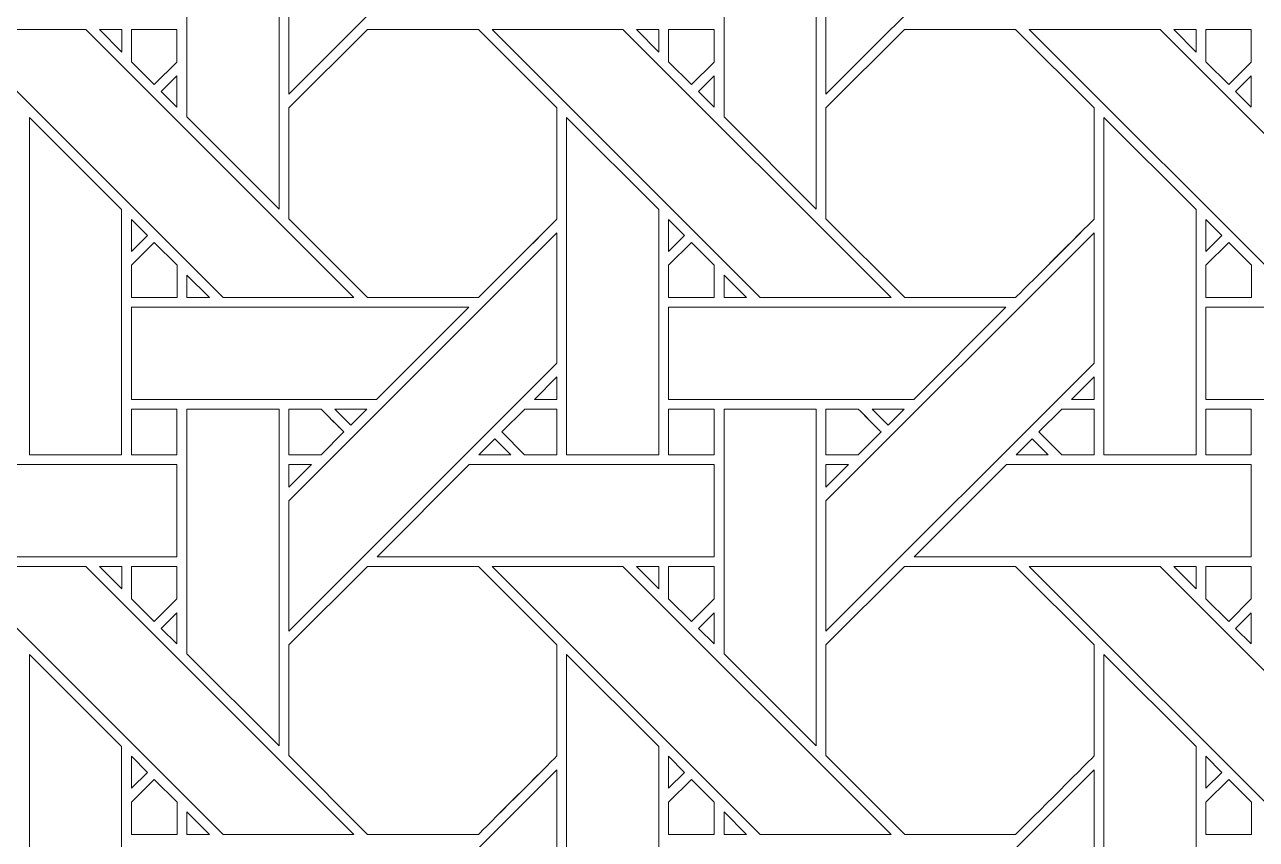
# Model space of a CAD drawing. Header units: inches. Extents: x 3.4 to 21.4, y 0.1 to 18.1.
# Drawn here: x 16.898 to 19.073, y 13.119 to 14.558 of the extents above; entities that cross this region are included whole.
import ezdxf

# ---------------------------------------------------------------- set-up
doc = ezdxf.new("R2010")
doc.units = ezdxf.units.IN
doc.header["$MEASUREMENT"] = 0
doc.layers.add('Design', color=7, linetype='Continuous', lineweight=0)

msp = doc.modelspace()

# ---------------------------------------------------------------- linework, layer by layer
at = {"layer": 'Design'}
for points, knots in [([(3.3829, 18.0948), (3.3829, 18.0948), (3.3829, 0.0948), (3.3829, 0.0948), (3.3829, 0.0948), (21.3829, 0.0948), (21.3829, 0.0948), (21.3829, 0.0948), (21.3829, 18.0948), (21.3829, 18.0948), (21.3829, 18.0948), (3.3829, 18.0948), (3.3829, 18.0948)], [0, 0, 0, 0, 1, 1, 1, 2, 2, 2, 3, 3, 3, 4, 4, 4, 4]), ([(4.2402, 17.2374), (4.2402, 17.2374), (4.2402, 0.9521), (4.2402, 0.9521), (4.2402, 0.9521), (20.5255, 0.9521), (20.5255, 0.9521), (20.5255, 0.9521), (20.5255, 17.2374), (20.5255, 17.2374), (20.5255, 17.2374), (4.2402, 17.2374), (4.2402, 17.2374)], [0, 0, 0, 0, 1, 1, 1, 2, 2, 2, 3, 3, 3, 4, 4, 4, 4]), ([(17.8377, 14.909), (17.8377, 14.909), (17.364, 14.4354), (17.364, 14.4354), (17.364, 14.4354), (17.364, 14.6655), (17.364, 14.6655), (17.364, 14.6655), (17.8377, 15.139), (17.8377, 15.139), (17.8377, 15.139), (17.8377, 14.909), (17.8377, 14.909)], [0, 0, 0, 0, 1, 1, 1, 2, 2, 2, 3, 3, 3, 4, 4, 4, 4]), ([(18.7864, 14.909), (18.7864, 14.909), (18.3128, 14.4354), (18.3128, 14.4354), (18.3128, 14.4354), (18.3128, 14.6655), (18.3128, 14.6655), (18.3128, 14.6655), (18.7864, 15.139), (18.7864, 15.139), (18.7864, 15.139), (18.7864, 14.909), (18.7864, 14.909)], [0, 0, 0, 0, 1, 1, 1, 2, 2, 2, 3, 3, 3, 4, 4, 4, 4]), ([(17.184, 14.3954), (17.184, 14.3954), (17.184, 14.8276), (17.184, 14.8276), (17.184, 14.8276), (17.3469, 14.8276), (17.3469, 14.8276), (17.3469, 14.8276), (17.3469, 14.2324), (17.3469, 14.2324), (17.3469, 14.2324), (17.184, 14.3954), (17.184, 14.3954)], [0, 0, 0, 0, 1, 1, 1, 2, 2, 2, 3, 3, 3, 4, 4, 4, 4]), ([(18.2956, 14.2324), (18.2956, 14.2324), (18.1327, 14.3954), (18.1327, 14.3954), (18.1327, 14.3954), (18.1327, 14.8276), (18.1327, 14.8276), (18.1327, 14.8276), (18.2956, 14.8276), (18.2956, 14.8276), (18.2956, 14.8276), (18.2956, 14.2324), (18.2956, 14.2324)], [0, 0, 0, 0, 1, 1, 1, 2, 2, 2, 3, 3, 3, 4, 4, 4, 4]), ([(17.479, 14.076), (17.479, 14.076), (17.248, 14.076), (17.248, 14.076), (17.248, 14.076), (16.7745, 14.5497), (16.7745, 14.5497), (16.7745, 14.5497), (17.0054, 14.5497), (17.0054, 14.5497), (17.0054, 14.5497), (17.479, 14.076), (17.479, 14.076)], [0, 0, 0, 0, 1, 1, 1, 2, 2, 2, 3, 3, 3, 4, 4, 4, 4]), ([(17.0295, 14.5497), (17.0295, 14.5497), (17.069, 14.5497), (17.069, 14.5497), (17.069, 14.5497), (17.069, 14.5099), (17.069, 14.5099), (17.069, 14.5099), (17.0295, 14.5497), (17.0295, 14.5497)], [0, 0, 0, 0, 1, 1, 1, 2, 2, 2, 3, 3, 3, 3]), ([(17.1665, 14.5497), (17.1665, 14.5497), (17.1665, 14.4921), (17.1665, 14.4921), (17.1665, 14.4921), (17.1265, 14.4522), (17.1265, 14.4522), (17.1265, 14.4522), (17.0862, 14.4925), (17.0862, 14.4925), (17.0862, 14.4925), (17.0862, 14.5497), (17.0862, 14.5497), (17.0862, 14.5497), (17.1665, 14.5497), (17.1665, 14.5497)], [0, 0, 0, 0, 1, 1, 1, 2, 2, 2, 3, 3, 3, 4, 4, 4, 5, 5, 5, 5]), ([(17.1265, 14.4522), (17.1265, 14.4522), (17.0862, 14.4925), (17.0862, 14.4925), (17.0862, 14.4925), (17.0862, 14.5497), (17.0862, 14.5497), (17.0862, 14.5497), (17.1665, 14.5497), (17.1665, 14.5497), (17.1665, 14.5497), (17.1665, 14.4921), (17.1665, 14.4921), (17.1665, 14.4921), (17.1265, 14.4522), (17.1265, 14.4522)], [0, 0, 0, 0, 1, 1, 1, 2, 2, 2, 3, 3, 3, 4, 4, 4, 5, 5, 5, 5]), ([(17.5028, 14.5497), (17.5028, 14.5497), (17.699, 14.5497), (17.699, 14.5497), (17.699, 14.5497), (17.8377, 14.411), (17.8377, 14.411), (17.8377, 14.411), (17.8377, 14.2148), (17.8377, 14.2148), (17.8199, 14.1969), (17.708, 14.0851), (17.699, 14.0761), (17.699, 14.0761), (17.5033, 14.0761), (17.5033, 14.0761), (17.5033, 14.0761), (17.3641, 14.2153), (17.3641, 14.2153), (17.3641, 14.2153), (17.3641, 14.411), (17.3641, 14.411), (17.3641, 14.411), (17.5028, 14.5497), (17.5028, 14.5497)], [0, 0, 0, 0, 1, 1, 1, 2, 2, 2, 3, 3, 3, 4, 4, 4, 5, 5, 5, 6, 6, 6, 7, 7, 7, 8, 8, 8, 8]), ([(17.8377, 14.2148), (17.82, 14.1969), (17.708, 14.0851), (17.699, 14.0761), (17.699, 14.0761), (17.5033, 14.0761), (17.5033, 14.0761), (17.5033, 14.0761), (17.3641, 14.2153), (17.3641, 14.2153), (17.3641, 14.2153), (17.3641, 14.411), (17.3641, 14.411), (17.3641, 14.411), (17.5028, 14.5497), (17.5028, 14.5497), (17.5028, 14.5497), (17.699, 14.5497), (17.699, 14.5497), (17.699, 14.5497), (17.8377, 14.411), (17.8377, 14.411), (17.8377, 14.411), (17.8377, 14.2148), (17.8377, 14.2148)], [0, 0, 0, 0, 1, 1, 1, 2, 2, 2, 3, 3, 3, 4, 4, 4, 5, 5, 5, 6, 6, 6, 7, 7, 7, 8, 8, 8, 8]), ([(18.1968, 14.076), (18.1968, 14.076), (17.7232, 14.5497), (17.7232, 14.5497), (17.7232, 14.5497), (17.9541, 14.5497), (17.9541, 14.5497), (17.9541, 14.5497), (18.4278, 14.076), (18.4278, 14.076), (18.4278, 14.076), (18.1968, 14.076), (18.1968, 14.076)], [0, 0, 0, 0, 1, 1, 1, 2, 2, 2, 3, 3, 3, 4, 4, 4, 4]), ([(17.9783, 14.5497), (17.9783, 14.5497), (18.0177, 14.5497), (18.0177, 14.5497), (18.0177, 14.5497), (18.0177, 14.5099), (18.0177, 14.5099), (18.0177, 14.5099), (17.9783, 14.5497), (17.9783, 14.5497)], [0, 0, 0, 0, 1, 1, 1, 2, 2, 2, 3, 3, 3, 3]), ([(18.1152, 14.5497), (18.1152, 14.5497), (18.1152, 14.4921), (18.1152, 14.4921), (18.1152, 14.4921), (18.0753, 14.4522), (18.0753, 14.4522), (18.0753, 14.4522), (18.0349, 14.4925), (18.0349, 14.4925), (18.0349, 14.4925), (18.0349, 14.5497), (18.0349, 14.5497), (18.0349, 14.5497), (18.1152, 14.5497), (18.1152, 14.5497)], [0, 0, 0, 0, 1, 1, 1, 2, 2, 2, 3, 3, 3, 4, 4, 4, 5, 5, 5, 5]), ([(18.0753, 14.4522), (18.0753, 14.4522), (18.0349, 14.4925), (18.0349, 14.4925), (18.0349, 14.4925), (18.0349, 14.5497), (18.0349, 14.5497), (18.0349, 14.5497), (18.1152, 14.5497), (18.1152, 14.5497), (18.1152, 14.5497), (18.1152, 14.4921), (18.1152, 14.4921), (18.1152, 14.4921), (18.0753, 14.4522), (18.0753, 14.4522)], [0, 0, 0, 0, 1, 1, 1, 2, 2, 2, 3, 3, 3, 4, 4, 4, 5, 5, 5, 5]), ([(18.4515, 14.5497), (18.4515, 14.5497), (18.6477, 14.5497), (18.6477, 14.5497), (18.6477, 14.5497), (18.7865, 14.411), (18.7865, 14.411), (18.7865, 14.411), (18.7865, 14.2148), (18.7865, 14.2148), (18.7687, 14.1969), (18.6567, 14.0851), (18.6478, 14.0761), (18.6478, 14.0761), (18.452, 14.0761), (18.452, 14.0761), (18.452, 14.0761), (18.3128, 14.2153), (18.3128, 14.2153), (18.3128, 14.2153), (18.3128, 14.411), (18.3128, 14.411), (18.3128, 14.411), (18.4515, 14.5497), (18.4515, 14.5497)], [0, 0, 0, 0, 1, 1, 1, 2, 2, 2, 3, 3, 3, 4, 4, 4, 5, 5, 5, 6, 6, 6, 7, 7, 7, 8, 8, 8, 8]), ([(18.7865, 14.2148), (18.7685, 14.1967), (18.6566, 14.085), (18.6478, 14.0761), (18.6478, 14.0761), (18.452, 14.0761), (18.452, 14.0761), (18.452, 14.0761), (18.3128, 14.2153), (18.3128, 14.2153), (18.3128, 14.2153), (18.3128, 14.411), (18.3128, 14.411), (18.3128, 14.411), (18.4515, 14.5497), (18.4515, 14.5497), (18.4515, 14.5497), (18.6477, 14.5497), (18.6477, 14.5497), (18.6477, 14.5497), (18.7865, 14.411), (18.7865, 14.411), (18.7865, 14.411), (18.7865, 14.2148), (18.7865, 14.2148)], [0, 0, 0, 0, 1, 1, 1, 2, 2, 2, 3, 3, 3, 4, 4, 4, 5, 5, 5, 6, 6, 6, 7, 7, 7, 8, 8, 8, 8]), ([(19.1455, 14.076), (19.1455, 14.076), (18.6719, 14.5497), (18.6719, 14.5497), (18.6719, 14.5497), (18.9029, 14.5497), (18.9029, 14.5497), (18.9029, 14.5497), (19.3765, 14.076), (19.3765, 14.076), (19.3765, 14.076), (19.1455, 14.076), (19.1455, 14.076)], [0, 0, 0, 0, 1, 1, 1, 2, 2, 2, 3, 3, 3, 4, 4, 4, 4]), ([(18.9664, 14.5497), (18.9664, 14.5497), (18.9664, 14.5099), (18.9664, 14.5099), (18.9664, 14.5099), (18.927, 14.5497), (18.927, 14.5497), (18.927, 14.5497), (18.9664, 14.5497), (18.9664, 14.5497)], [0, 0, 0, 0, 1, 1, 1, 2, 2, 2, 3, 3, 3, 3]), ([(19.0639, 14.5497), (19.0639, 14.5497), (19.0639, 14.4921), (19.0639, 14.4921), (19.0639, 14.4921), (19.024, 14.4522), (19.024, 14.4522), (19.024, 14.4522), (18.9837, 14.4925), (18.9837, 14.4925), (18.9837, 14.4925), (18.9837, 14.5497), (18.9837, 14.5497), (18.9837, 14.5497), (19.0639, 14.5497), (19.0639, 14.5497)], [0, 0, 0, 0, 1, 1, 1, 2, 2, 2, 3, 3, 3, 4, 4, 4, 5, 5, 5, 5]), ([(19.024, 14.4522), (19.024, 14.4522), (18.9837, 14.4925), (18.9837, 14.4925), (18.9837, 14.4925), (18.9837, 14.5497), (18.9837, 14.5497), (18.9837, 14.5497), (19.0639, 14.5497), (19.0639, 14.5497), (19.0639, 14.5497), (19.0639, 14.4921), (19.0639, 14.4921), (19.0639, 14.4921), (19.024, 14.4522), (19.024, 14.4522)], [0, 0, 0, 0, 1, 1, 1, 2, 2, 2, 3, 3, 3, 4, 4, 4, 5, 5, 5, 5]), ([(17.1664, 14.4679), (17.1664, 14.4679), (17.1664, 14.4127), (17.1664, 14.4127), (17.1664, 14.4127), (17.1387, 14.4401), (17.1387, 14.4401), (17.1387, 14.4401), (17.1664, 14.4679), (17.1664, 14.4679)], [0, 0, 0, 0, 1, 1, 1, 2, 2, 2, 3, 3, 3, 3]), ([(18.1152, 14.4679), (18.1152, 14.4679), (18.1152, 14.4127), (18.1152, 14.4127), (18.1152, 14.4127), (18.0874, 14.4401), (18.0874, 14.4401), (18.0874, 14.4401), (18.1152, 14.4679), (18.1152, 14.4679)], [0, 0, 0, 0, 1, 1, 1, 2, 2, 2, 3, 3, 3, 3]), ([(19.0639, 14.4679), (19.0639, 14.4679), (19.0639, 14.4127), (19.0639, 14.4127), (19.0639, 14.4127), (19.0361, 14.4401), (19.0361, 14.4401), (19.0361, 14.4401), (19.0639, 14.4679), (19.0639, 14.4679)], [0, 0, 0, 0, 1, 1, 1, 2, 2, 2, 3, 3, 3, 3]), ([(16.9061, 13.798), (16.9061, 13.798), (16.9061, 14.3939), (16.9061, 14.3939), (16.9061, 14.3939), (17.0689, 14.2317), (17.0689, 14.2317), (17.0689, 14.2317), (17.0689, 13.798), (17.0689, 13.798), (17.0689, 13.798), (16.9061, 13.798), (16.9061, 13.798)], [0, 0, 0, 0, 1, 1, 1, 2, 2, 2, 3, 3, 3, 4, 4, 4, 4]), ([(17.8548, 13.798), (17.8548, 13.798), (17.8548, 14.3939), (17.8548, 14.3939), (17.8548, 14.3939), (18.0176, 14.2317), (18.0176, 14.2317), (18.0176, 14.2317), (18.0176, 13.798), (18.0176, 13.798), (18.0176, 13.798), (17.8548, 13.798), (17.8548, 13.798)], [0, 0, 0, 0, 1, 1, 1, 2, 2, 2, 3, 3, 3, 4, 4, 4, 4]), ([(18.8036, 13.798), (18.8036, 13.798), (18.8036, 14.3939), (18.8036, 14.3939), (18.8036, 14.3939), (18.9663, 14.2317), (18.9663, 14.2317), (18.9663, 14.2317), (18.9663, 13.798), (18.9663, 13.798), (18.9663, 13.798), (18.8036, 13.798), (18.8036, 13.798)], [0, 0, 0, 0, 1, 1, 1, 2, 2, 2, 3, 3, 3, 4, 4, 4, 4]), ([(17.0862, 14.1575), (17.0862, 14.1575), (17.0862, 14.2142), (17.0862, 14.2142), (17.0862, 14.2142), (17.1144, 14.1857), (17.1144, 14.1857), (17.1144, 14.1857), (17.0862, 14.1575), (17.0862, 14.1575)], [0, 0, 0, 0, 1, 1, 1, 2, 2, 2, 3, 3, 3, 3]), ([(18.0349, 14.1575), (18.0349, 14.1575), (18.0349, 14.2142), (18.0349, 14.2142), (18.0349, 14.2142), (18.0631, 14.1857), (18.0631, 14.1857), (18.0631, 14.1857), (18.0349, 14.1575), (18.0349, 14.1575)], [0, 0, 0, 0, 1, 1, 1, 2, 2, 2, 3, 3, 3, 3]), ([(18.9836, 14.1575), (18.9836, 14.1575), (18.9836, 14.2142), (18.9836, 14.2142), (18.9836, 14.2142), (19.0118, 14.1857), (19.0118, 14.1857), (19.0118, 14.1857), (18.9836, 14.1575), (18.9836, 14.1575)], [0, 0, 0, 0, 1, 1, 1, 2, 2, 2, 3, 3, 3, 3]), ([(17.8377, 13.9603), (17.8377, 13.9603), (17.364, 13.4866), (17.364, 13.4866), (17.364, 13.4866), (17.364, 13.7167), (17.364, 13.7167), (17.364, 13.7167), (17.8377, 14.1903), (17.8377, 14.1903), (17.8377, 14.1903), (17.8377, 13.9603), (17.8377, 13.9603)], [0, 0, 0, 0, 1, 1, 1, 2, 2, 2, 3, 3, 3, 4, 4, 4, 4]), ([(18.7864, 13.9603), (18.7864, 13.9603), (18.3128, 13.4866), (18.3128, 13.4866), (18.3128, 13.4866), (18.3128, 13.7167), (18.3128, 13.7167), (18.3128, 13.7167), (18.7864, 14.1903), (18.7864, 14.1903), (18.7864, 14.1903), (18.7864, 13.9603), (18.7864, 13.9603)], [0, 0, 0, 0, 1, 1, 1, 2, 2, 2, 3, 3, 3, 4, 4, 4, 4]), ([(17.0862, 14.0759), (17.0862, 14.0759), (17.0862, 14.1332), (17.0862, 14.1332), (17.0862, 14.1332), (17.1265, 14.1735), (17.1265, 14.1735), (17.1265, 14.1735), (17.1669, 14.1332), (17.1669, 14.1332), (17.1669, 14.1332), (17.1669, 14.0759), (17.1669, 14.0759), (17.1669, 14.0759), (17.0862, 14.0759), (17.0862, 14.0759)], [0, 0, 0, 0, 1, 1, 1, 2, 2, 2, 3, 3, 3, 4, 4, 4, 5, 5, 5, 5]), ([(17.1265, 14.1735), (17.1265, 14.1735), (17.1669, 14.1332), (17.1669, 14.1332), (17.1669, 14.1332), (17.1669, 14.0759), (17.1669, 14.0759), (17.1669, 14.0759), (17.0862, 14.0759), (17.0862, 14.0759), (17.0862, 14.0759), (17.0862, 14.1332), (17.0862, 14.1332), (17.0862, 14.1332), (17.1265, 14.1735), (17.1265, 14.1735)], [0, 0, 0, 0, 1, 1, 1, 2, 2, 2, 3, 3, 3, 4, 4, 4, 5, 5, 5, 5]), ([(18.0349, 14.0759), (18.0349, 14.0759), (18.0349, 14.1332), (18.0349, 14.1332), (18.0349, 14.1332), (18.0753, 14.1735), (18.0753, 14.1735), (18.0753, 14.1735), (18.1156, 14.1332), (18.1156, 14.1332), (18.1156, 14.1332), (18.1156, 14.0759), (18.1156, 14.0759), (18.1156, 14.0759), (18.0349, 14.0759), (18.0349, 14.0759)], [0, 0, 0, 0, 1, 1, 1, 2, 2, 2, 3, 3, 3, 4, 4, 4, 5, 5, 5, 5]), ([(18.0753, 14.1735), (18.0753, 14.1735), (18.1156, 14.1332), (18.1156, 14.1332), (18.1156, 14.1332), (18.1156, 14.0759), (18.1156, 14.0759), (18.1156, 14.0759), (18.0349, 14.0759), (18.0349, 14.0759), (18.0349, 14.0759), (18.0349, 14.1332), (18.0349, 14.1332), (18.0349, 14.1332), (18.0753, 14.1735), (18.0753, 14.1735)], [0, 0, 0, 0, 1, 1, 1, 2, 2, 2, 3, 3, 3, 4, 4, 4, 5, 5, 5, 5]), ([(18.9837, 14.0759), (18.9837, 14.0759), (18.9837, 14.1332), (18.9837, 14.1332), (18.9837, 14.1332), (19.024, 14.1735), (19.024, 14.1735), (19.024, 14.1735), (19.0643, 14.1332), (19.0643, 14.1332), (19.0643, 14.1332), (19.0643, 14.0759), (19.0643, 14.0759), (19.0643, 14.0759), (18.9837, 14.0759), (18.9837, 14.0759)], [0, 0, 0, 0, 1, 1, 1, 2, 2, 2, 3, 3, 3, 4, 4, 4, 5, 5, 5, 5]), ([(19.024, 14.1735), (19.024, 14.1735), (19.0643, 14.1332), (19.0643, 14.1332), (19.0643, 14.1332), (19.0643, 14.0759), (19.0643, 14.0759), (19.0643, 14.0759), (18.9837, 14.0759), (18.9837, 14.0759), (18.9837, 14.0759), (18.9837, 14.1332), (18.9837, 14.1332), (18.9837, 14.1332), (19.024, 14.1735), (19.024, 14.1735)], [0, 0, 0, 0, 1, 1, 1, 2, 2, 2, 3, 3, 3, 4, 4, 4, 5, 5, 5, 5]), ([(17.1841, 14.076), (17.1841, 14.076), (17.1841, 14.1158), (17.1841, 14.1158), (17.1841, 14.1158), (17.2238, 14.076), (17.2238, 14.076), (17.2238, 14.076), (17.1841, 14.076), (17.1841, 14.076)], [0, 0, 0, 0, 1, 1, 1, 2, 2, 2, 3, 3, 3, 3]), ([(18.1328, 14.076), (18.1328, 14.076), (18.1328, 14.1158), (18.1328, 14.1158), (18.1328, 14.1158), (18.1725, 14.076), (18.1725, 14.076), (18.1725, 14.076), (18.1328, 14.076), (18.1328, 14.076)], [0, 0, 0, 0, 1, 1, 1, 2, 2, 2, 3, 3, 3, 3]), ([(17.6819, 14.0588), (17.6819, 14.0588), (17.5191, 13.8961), (17.5191, 13.8961), (17.5191, 13.8961), (17.0862, 13.8961), (17.0862, 13.8961), (17.0862, 13.8961), (17.0862, 14.0588), (17.0862, 14.0588), (17.0862, 14.0588), (17.6819, 14.0588), (17.6819, 14.0588)], [0, 0, 0, 0, 1, 1, 1, 2, 2, 2, 3, 3, 3, 4, 4, 4, 4]), ([(18.4679, 13.8961), (18.4679, 13.8961), (18.0349, 13.8961), (18.0349, 13.8961), (18.0349, 13.8961), (18.0349, 14.0588), (18.0349, 14.0588), (18.0349, 14.0588), (18.6306, 14.0588), (18.6306, 14.0588), (18.6306, 14.0588), (18.4679, 13.8961), (18.4679, 13.8961)], [0, 0, 0, 0, 1, 1, 1, 2, 2, 2, 3, 3, 3, 4, 4, 4, 4]), ([(18.9836, 13.8961), (18.9836, 13.8961), (18.9836, 14.0588), (18.9836, 14.0588), (18.9836, 14.0588), (19.5793, 14.0588), (19.5793, 14.0588), (19.5793, 14.0588), (19.4166, 13.8961), (19.4166, 13.8961), (19.4166, 13.8961), (18.9836, 13.8961), (18.9836, 13.8961)], [0, 0, 0, 0, 1, 1, 1, 2, 2, 2, 3, 3, 3, 4, 4, 4, 4]), ([(17.8377, 13.9359), (17.8377, 13.9359), (17.8377, 13.8961), (17.8377, 13.8961), (17.8377, 13.8961), (17.7979, 13.8961), (17.7979, 13.8961), (17.7979, 13.8961), (17.8377, 13.9359), (17.8377, 13.9359)], [0, 0, 0, 0, 1, 1, 1, 2, 2, 2, 3, 3, 3, 3]), ([(18.7864, 13.9359), (18.7864, 13.9359), (18.7864, 13.8961), (18.7864, 13.8961), (18.7864, 13.8961), (18.7467, 13.8961), (18.7467, 13.8961), (18.7467, 13.8961), (18.7864, 13.9359), (18.7864, 13.9359)], [0, 0, 0, 0, 1, 1, 1, 2, 2, 2, 3, 3, 3, 3]), ([(17.0862, 13.7981), (17.0862, 13.7981), (17.0862, 13.8789), (17.0862, 13.8789), (17.0862, 13.8789), (17.1665, 13.8789), (17.1665, 13.8789), (17.1665, 13.8789), (17.1665, 13.7981), (17.1665, 13.7981), (17.1665, 13.7981), (17.0862, 13.7981), (17.0862, 13.7981)], [0, 0, 0, 0, 1, 1, 1, 2, 2, 2, 3, 3, 3, 4, 4, 4, 4]), ([(17.0862, 13.7981), (17.0862, 13.7981), (17.0862, 13.8789), (17.0862, 13.8789), (17.0862, 13.8789), (17.1665, 13.8789), (17.1665, 13.8789), (17.1665, 13.8789), (17.1665, 13.7981), (17.1665, 13.7981), (17.1665, 13.7981), (17.0862, 13.7981), (17.0862, 13.7981)], [0, 0, 0, 0, 1, 1, 1, 2, 2, 2, 3, 3, 3, 4, 4, 4, 4]), ([(17.184, 13.4466), (17.184, 13.4466), (17.184, 13.8788), (17.184, 13.8788), (17.184, 13.8788), (17.3469, 13.8788), (17.3469, 13.8788), (17.3469, 13.8788), (17.3469, 13.2837), (17.3469, 13.2837), (17.3469, 13.2837), (17.184, 13.4466), (17.184, 13.4466)], [0, 0, 0, 0, 1, 1, 1, 2, 2, 2, 3, 3, 3, 4, 4, 4, 4]), ([(17.4211, 13.8789), (17.4263, 13.8738), (17.457, 13.8429), (17.4615, 13.8385), (17.4615, 13.8385), (17.421, 13.7981), (17.421, 13.7981), (17.421, 13.7981), (17.3641, 13.7981), (17.3641, 13.7981), (17.3641, 13.7981), (17.3641, 13.8789), (17.3641, 13.8789), (17.3641, 13.8789), (17.4211, 13.8789), (17.4211, 13.8789)], [0, 0, 0, 0, 1, 1, 1, 2, 2, 2, 3, 3, 3, 4, 4, 4, 5, 5, 5, 5]), ([(17.4456, 13.8544), (17.4515, 13.8484), (17.4573, 13.8427), (17.4615, 13.8385), (17.4615, 13.8385), (17.421, 13.7981), (17.421, 13.7981), (17.421, 13.7981), (17.3641, 13.7981), (17.3641, 13.7981), (17.3641, 13.7981), (17.3641, 13.8789), (17.3641, 13.8789), (17.3641, 13.8789), (17.4211, 13.8789), (17.4211, 13.8789), (17.4265, 13.8736), (17.4363, 13.8637), (17.4456, 13.8544)], [0, 0, 0, 0, 1, 1, 1, 2, 2, 2, 3, 3, 3, 4, 4, 4, 5, 5, 5, 6, 6, 6, 6]), ([(17.4455, 13.8788), (17.4455, 13.8788), (17.5019, 13.8788), (17.5019, 13.8788), (17.5019, 13.8788), (17.4736, 13.8506), (17.4736, 13.8506), (17.4736, 13.8506), (17.4455, 13.8788), (17.4455, 13.8788)], [0, 0, 0, 0, 1, 1, 1, 2, 2, 2, 3, 3, 3, 3]), ([(17.8377, 13.8789), (17.8377, 13.8789), (17.8377, 13.7981), (17.8377, 13.7981), (17.8377, 13.7981), (17.7806, 13.7981), (17.7806, 13.7981), (17.7806, 13.7981), (17.7403, 13.8385), (17.7403, 13.8385), (17.7403, 13.8385), (17.7807, 13.8789), (17.7807, 13.8789), (17.7807, 13.8789), (17.8377, 13.8789), (17.8377, 13.8789)], [0, 0, 0, 0, 1, 1, 1, 2, 2, 2, 3, 3, 3, 4, 4, 4, 5, 5, 5, 5]), ([(17.8377, 13.7981), (17.8377, 13.7981), (17.7806, 13.7981), (17.7806, 13.7981), (17.7806, 13.7981), (17.7403, 13.8385), (17.7403, 13.8385), (17.7403, 13.8385), (17.7807, 13.8789), (17.7807, 13.8789), (17.7807, 13.8789), (17.8377, 13.8789), (17.8377, 13.8789), (17.8377, 13.8789), (17.8377, 13.7981), (17.8377, 13.7981)], [0, 0, 0, 0, 1, 1, 1, 2, 2, 2, 3, 3, 3, 4, 4, 4, 5, 5, 5, 5]), ([(18.0349, 13.8789), (18.0349, 13.8789), (18.1152, 13.8789), (18.1152, 13.8789), (18.1152, 13.8789), (18.1152, 13.7981), (18.1152, 13.7981), (18.1152, 13.7981), (18.0349, 13.7981), (18.0349, 13.7981), (18.0349, 13.7981), (18.0349, 13.8789), (18.0349, 13.8789)], [0, 0, 0, 0, 1, 1, 1, 2, 2, 2, 3, 3, 3, 4, 4, 4, 4]), ([(18.0349, 13.7981), (18.0349, 13.7981), (18.0349, 13.8789), (18.0349, 13.8789), (18.0349, 13.8789), (18.1152, 13.8789), (18.1152, 13.8789), (18.1152, 13.8789), (18.1152, 13.7981), (18.1152, 13.7981), (18.1152, 13.7981), (18.0349, 13.7981), (18.0349, 13.7981)], [0, 0, 0, 0, 1, 1, 1, 2, 2, 2, 3, 3, 3, 4, 4, 4, 4]), ([(18.1327, 13.4466), (18.1327, 13.4466), (18.1327, 13.8788), (18.1327, 13.8788), (18.1327, 13.8788), (18.2956, 13.8788), (18.2956, 13.8788), (18.2956, 13.8788), (18.2956, 13.2837), (18.2956, 13.2837), (18.2956, 13.2837), (18.1327, 13.4466), (18.1327, 13.4466)], [0, 0, 0, 0, 1, 1, 1, 2, 2, 2, 3, 3, 3, 4, 4, 4, 4]), ([(18.3699, 13.8789), (18.375, 13.8738), (18.4058, 13.8429), (18.4102, 13.8385), (18.4102, 13.8385), (18.3698, 13.7981), (18.3698, 13.7981), (18.3698, 13.7981), (18.3128, 13.7981), (18.3128, 13.7981), (18.3128, 13.7981), (18.3128, 13.8789), (18.3128, 13.8789), (18.3128, 13.8789), (18.3699, 13.8789), (18.3699, 13.8789)], [0, 0, 0, 0, 1, 1, 1, 2, 2, 2, 3, 3, 3, 4, 4, 4, 5, 5, 5, 5]), ([(18.4102, 13.8385), (18.4102, 13.8385), (18.3698, 13.7981), (18.3698, 13.7981), (18.3698, 13.7981), (18.3128, 13.7981), (18.3128, 13.7981), (18.3128, 13.7981), (18.3128, 13.8789), (18.3128, 13.8789), (18.3128, 13.8789), (18.3699, 13.8789), (18.3699, 13.8789), (18.3752, 13.8736), (18.406, 13.8427), (18.4102, 13.8385)], [0, 0, 0, 0, 1, 1, 1, 2, 2, 2, 3, 3, 3, 4, 4, 4, 5, 5, 5, 5]), ([(18.3942, 13.8788), (18.3942, 13.8788), (18.4507, 13.8788), (18.4507, 13.8788), (18.4507, 13.8788), (18.4224, 13.8506), (18.4224, 13.8506), (18.4224, 13.8506), (18.3942, 13.8788), (18.3942, 13.8788)], [0, 0, 0, 0, 1, 1, 1, 2, 2, 2, 3, 3, 3, 3]), ([(18.7865, 13.8789), (18.7865, 13.8789), (18.7865, 13.7981), (18.7865, 13.7981), (18.7865, 13.7981), (18.7294, 13.7981), (18.7294, 13.7981), (18.7294, 13.7981), (18.689, 13.8385), (18.689, 13.8385), (18.689, 13.8385), (18.7294, 13.8789), (18.7294, 13.8789), (18.7294, 13.8789), (18.7865, 13.8789), (18.7865, 13.8789)], [0, 0, 0, 0, 1, 1, 1, 2, 2, 2, 3, 3, 3, 4, 4, 4, 5, 5, 5, 5]), ([(18.7865, 13.7981), (18.7865, 13.7981), (18.7294, 13.7981), (18.7294, 13.7981), (18.7294, 13.7981), (18.689, 13.8385), (18.689, 13.8385), (18.689, 13.8385), (18.7294, 13.8789), (18.7294, 13.8789), (18.7294, 13.8789), (18.7865, 13.8789), (18.7865, 13.8789), (18.7865, 13.8789), (18.7865, 13.7981), (18.7865, 13.7981)], [0, 0, 0, 0, 1, 1, 1, 2, 2, 2, 3, 3, 3, 4, 4, 4, 5, 5, 5, 5]), ([(18.9837, 13.8789), (18.9837, 13.8789), (19.0639, 13.8789), (19.0639, 13.8789), (19.0639, 13.8789), (19.0639, 13.7981), (19.0639, 13.7981), (19.0639, 13.7981), (18.9837, 13.7981), (18.9837, 13.7981), (18.9837, 13.7981), (18.9837, 13.8789), (18.9837, 13.8789)], [0, 0, 0, 0, 1, 1, 1, 2, 2, 2, 3, 3, 3, 4, 4, 4, 4]), ([(18.9837, 13.7981), (18.9837, 13.7981), (18.9837, 13.8789), (18.9837, 13.8789), (18.9837, 13.8789), (19.0639, 13.8789), (19.0639, 13.8789), (19.0639, 13.8789), (19.0639, 13.7981), (19.0639, 13.7981), (19.0639, 13.7981), (18.9837, 13.7981), (18.9837, 13.7981)], [0, 0, 0, 0, 1, 1, 1, 2, 2, 2, 3, 3, 3, 4, 4, 4, 4]), ([(17.7281, 13.8263), (17.7281, 13.8263), (17.7564, 13.798), (17.7564, 13.798), (17.7564, 13.798), (17.6999, 13.798), (17.6999, 13.798), (17.6999, 13.798), (17.7281, 13.8263), (17.7281, 13.8263)], [0, 0, 0, 0, 1, 1, 1, 2, 2, 2, 3, 3, 3, 3]), ([(18.6768, 13.8263), (18.6768, 13.8263), (18.7051, 13.798), (18.7051, 13.798), (18.7051, 13.798), (18.6486, 13.798), (18.6486, 13.798), (18.6486, 13.798), (18.6768, 13.8263), (18.6768, 13.8263)], [0, 0, 0, 0, 1, 1, 1, 2, 2, 2, 3, 3, 3, 3]), ([(17.1664, 13.7809), (17.1664, 13.7809), (17.1664, 13.6181), (17.1664, 13.6181), (17.1664, 13.6181), (16.5711, 13.6181), (16.5711, 13.6181), (16.5711, 13.6181), (16.734, 13.7809), (16.734, 13.7809), (16.734, 13.7809), (17.1664, 13.7809), (17.1664, 13.7809)], [0, 0, 0, 0, 1, 1, 1, 2, 2, 2, 3, 3, 3, 4, 4, 4, 4]), ([(17.4039, 13.7809), (17.4039, 13.7809), (17.364, 13.7411), (17.364, 13.7411), (17.364, 13.7411), (17.364, 13.7809), (17.364, 13.7809), (17.364, 13.7809), (17.4039, 13.7809), (17.4039, 13.7809)], [0, 0, 0, 0, 1, 1, 1, 2, 2, 2, 3, 3, 3, 3]), ([(18.1152, 13.7809), (18.1152, 13.7809), (18.1152, 13.6181), (18.1152, 13.6181), (18.1152, 13.6181), (17.5199, 13.6181), (17.5199, 13.6181), (17.5199, 13.6181), (17.6827, 13.7809), (17.6827, 13.7809), (17.6827, 13.7809), (18.1152, 13.7809), (18.1152, 13.7809)], [0, 0, 0, 0, 1, 1, 1, 2, 2, 2, 3, 3, 3, 4, 4, 4, 4]), ([(18.3526, 13.7809), (18.3526, 13.7809), (18.3128, 13.7411), (18.3128, 13.7411), (18.3128, 13.7411), (18.3128, 13.7809), (18.3128, 13.7809), (18.3128, 13.7809), (18.3526, 13.7809), (18.3526, 13.7809)], [0, 0, 0, 0, 1, 1, 1, 2, 2, 2, 3, 3, 3, 3]), ([(19.0639, 13.7809), (19.0639, 13.7809), (19.0639, 13.6181), (19.0639, 13.6181), (19.0639, 13.6181), (18.4686, 13.6181), (18.4686, 13.6181), (18.4686, 13.6181), (18.6314, 13.7809), (18.6314, 13.7809), (18.6314, 13.7809), (19.0639, 13.7809), (19.0639, 13.7809)], [0, 0, 0, 0, 1, 1, 1, 2, 2, 2, 3, 3, 3, 4, 4, 4, 4]), ([(17.248, 13.1273), (17.248, 13.1273), (16.7745, 13.601), (16.7745, 13.601), (16.7745, 13.601), (17.0054, 13.601), (17.0054, 13.601), (17.0054, 13.601), (17.479, 13.1273), (17.479, 13.1273), (17.479, 13.1273), (17.248, 13.1273), (17.248, 13.1273)], [0, 0, 0, 0, 1, 1, 1, 2, 2, 2, 3, 3, 3, 4, 4, 4, 4]), ([(17.0295, 13.601), (17.0295, 13.601), (17.069, 13.601), (17.069, 13.601), (17.069, 13.601), (17.069, 13.5611), (17.069, 13.5611), (17.069, 13.5611), (17.0295, 13.601), (17.0295, 13.601)], [0, 0, 0, 0, 1, 1, 1, 2, 2, 2, 3, 3, 3, 3]), ([(17.1665, 13.601), (17.1665, 13.601), (17.1665, 13.5434), (17.1665, 13.5434), (17.1665, 13.5434), (17.1265, 13.5035), (17.1265, 13.5035), (17.1265, 13.5035), (17.0862, 13.5438), (17.0862, 13.5438), (17.0862, 13.5438), (17.0862, 13.601), (17.0862, 13.601), (17.0862, 13.601), (17.1665, 13.601), (17.1665, 13.601)], [0, 0, 0, 0, 1, 1, 1, 2, 2, 2, 3, 3, 3, 4, 4, 4, 5, 5, 5, 5]), ([(17.1265, 13.5035), (17.1265, 13.5035), (17.0862, 13.5438), (17.0862, 13.5438), (17.0862, 13.5438), (17.0862, 13.601), (17.0862, 13.601), (17.0862, 13.601), (17.1665, 13.601), (17.1665, 13.601), (17.1665, 13.601), (17.1665, 13.5434), (17.1665, 13.5434), (17.1665, 13.5434), (17.1265, 13.5035), (17.1265, 13.5035)], [0, 0, 0, 0, 1, 1, 1, 2, 2, 2, 3, 3, 3, 4, 4, 4, 5, 5, 5, 5]), ([(17.5028, 13.601), (17.5028, 13.601), (17.699, 13.601), (17.699, 13.601), (17.699, 13.601), (17.8377, 13.4623), (17.8377, 13.4623), (17.8377, 13.4623), (17.8377, 13.2661), (17.8377, 13.2661), (17.8199, 13.2481), (17.708, 13.1364), (17.699, 13.1274), (17.699, 13.1274), (17.5033, 13.1274), (17.5033, 13.1274), (17.5033, 13.1274), (17.3641, 13.2666), (17.3641, 13.2666), (17.3641, 13.2666), (17.3641, 13.4623), (17.3641, 13.4623), (17.3641, 13.4623), (17.5028, 13.601), (17.5028, 13.601)], [0, 0, 0, 0, 1, 1, 1, 2, 2, 2, 3, 3, 3, 4, 4, 4, 5, 5, 5, 6, 6, 6, 7, 7, 7, 8, 8, 8, 8]), ([(17.8377, 13.2661), (17.8201, 13.2483), (17.7081, 13.1365), (17.699, 13.1274), (17.699, 13.1274), (17.5033, 13.1274), (17.5033, 13.1274), (17.5033, 13.1274), (17.3641, 13.2666), (17.3641, 13.2666), (17.3641, 13.2666), (17.3641, 13.4623), (17.3641, 13.4623), (17.3641, 13.4623), (17.5028, 13.601), (17.5028, 13.601), (17.5028, 13.601), (17.699, 13.601), (17.699, 13.601), (17.699, 13.601), (17.8377, 13.4623), (17.8377, 13.4623), (17.8377, 13.4623), (17.8377, 13.2661), (17.8377, 13.2661)], [0, 0, 0, 0, 1, 1, 1, 2, 2, 2, 3, 3, 3, 4, 4, 4, 5, 5, 5, 6, 6, 6, 7, 7, 7, 8, 8, 8, 8]), ([(18.1968, 13.1273), (18.1968, 13.1273), (17.7232, 13.601), (17.7232, 13.601), (17.7232, 13.601), (17.9541, 13.601), (17.9541, 13.601), (17.9541, 13.601), (18.4278, 13.1273), (18.4278, 13.1273), (18.4278, 13.1273), (18.1968, 13.1273), (18.1968, 13.1273)], [0, 0, 0, 0, 1, 1, 1, 2, 2, 2, 3, 3, 3, 4, 4, 4, 4]), ([(18.0177, 13.601), (18.0177, 13.601), (18.0177, 13.5611), (18.0177, 13.5611), (18.0177, 13.5611), (17.9783, 13.601), (17.9783, 13.601), (17.9783, 13.601), (18.0177, 13.601), (18.0177, 13.601)], [0, 0, 0, 0, 1, 1, 1, 2, 2, 2, 3, 3, 3, 3]), ([(18.1152, 13.601), (18.1152, 13.601), (18.1152, 13.5434), (18.1152, 13.5434), (18.1152, 13.5434), (18.0753, 13.5035), (18.0753, 13.5035), (18.0753, 13.5035), (18.0349, 13.5438), (18.0349, 13.5438), (18.0349, 13.5438), (18.0349, 13.601), (18.0349, 13.601), (18.0349, 13.601), (18.1152, 13.601), (18.1152, 13.601)], [0, 0, 0, 0, 1, 1, 1, 2, 2, 2, 3, 3, 3, 4, 4, 4, 5, 5, 5, 5]), ([(18.0753, 13.5035), (18.0753, 13.5035), (18.0349, 13.5438), (18.0349, 13.5438), (18.0349, 13.5438), (18.0349, 13.601), (18.0349, 13.601), (18.0349, 13.601), (18.1152, 13.601), (18.1152, 13.601), (18.1152, 13.601), (18.1152, 13.5434), (18.1152, 13.5434), (18.1152, 13.5434), (18.0753, 13.5035), (18.0753, 13.5035)], [0, 0, 0, 0, 1, 1, 1, 2, 2, 2, 3, 3, 3, 4, 4, 4, 5, 5, 5, 5]), ([(18.4515, 13.601), (18.4515, 13.601), (18.6477, 13.601), (18.6477, 13.601), (18.6477, 13.601), (18.7865, 13.4623), (18.7865, 13.4623), (18.7865, 13.4623), (18.7865, 13.2661), (18.7865, 13.2661), (18.7687, 13.2481), (18.6567, 13.1364), (18.6478, 13.1274), (18.6478, 13.1274), (18.4521, 13.1274), (18.4521, 13.1274), (18.4521, 13.1274), (18.3128, 13.2666), (18.3128, 13.2666), (18.3128, 13.2666), (18.3128, 13.4623), (18.3128, 13.4623), (18.3128, 13.4623), (18.4515, 13.601), (18.4515, 13.601)], [0, 0, 0, 0, 1, 1, 1, 2, 2, 2, 3, 3, 3, 4, 4, 4, 5, 5, 5, 6, 6, 6, 7, 7, 7, 8, 8, 8, 8]), ([(18.7865, 13.2661), (18.7687, 13.2481), (18.6567, 13.1364), (18.6478, 13.1274), (18.6478, 13.1274), (18.4521, 13.1274), (18.4521, 13.1274), (18.4521, 13.1274), (18.3128, 13.2666), (18.3128, 13.2666), (18.3128, 13.2666), (18.3128, 13.4623), (18.3128, 13.4623), (18.3128, 13.4623), (18.4515, 13.601), (18.4515, 13.601), (18.4515, 13.601), (18.6477, 13.601), (18.6477, 13.601), (18.6477, 13.601), (18.7865, 13.4623), (18.7865, 13.4623), (18.7865, 13.4623), (18.7865, 13.2661), (18.7865, 13.2661)], [0, 0, 0, 0, 1, 1, 1, 2, 2, 2, 3, 3, 3, 4, 4, 4, 5, 5, 5, 6, 6, 6, 7, 7, 7, 8, 8, 8, 8]), ([(19.1455, 13.1273), (19.1455, 13.1273), (18.6719, 13.601), (18.6719, 13.601), (18.6719, 13.601), (18.9029, 13.601), (18.9029, 13.601), (18.9029, 13.601), (19.3765, 13.1273), (19.3765, 13.1273), (19.3765, 13.1273), (19.1455, 13.1273), (19.1455, 13.1273)], [0, 0, 0, 0, 1, 1, 1, 2, 2, 2, 3, 3, 3, 4, 4, 4, 4]), ([(18.9664, 13.601), (18.9664, 13.601), (18.9664, 13.5611), (18.9664, 13.5611), (18.9664, 13.5611), (18.927, 13.601), (18.927, 13.601), (18.927, 13.601), (18.9664, 13.601), (18.9664, 13.601)], [0, 0, 0, 0, 1, 1, 1, 2, 2, 2, 3, 3, 3, 3]), ([(19.0639, 13.601), (19.0639, 13.601), (19.0639, 13.5434), (19.0639, 13.5434), (19.0639, 13.5434), (19.024, 13.5035), (19.024, 13.5035), (19.024, 13.5035), (18.9837, 13.5438), (18.9837, 13.5438), (18.9837, 13.5438), (18.9837, 13.601), (18.9837, 13.601), (18.9837, 13.601), (19.0639, 13.601), (19.0639, 13.601)], [0, 0, 0, 0, 1, 1, 1, 2, 2, 2, 3, 3, 3, 4, 4, 4, 5, 5, 5, 5]), ([(19.024, 13.5035), (19.024, 13.5035), (18.9837, 13.5438), (18.9837, 13.5438), (18.9837, 13.5438), (18.9837, 13.601), (18.9837, 13.601), (18.9837, 13.601), (19.0639, 13.601), (19.0639, 13.601), (19.0639, 13.601), (19.0639, 13.5434), (19.0639, 13.5434), (19.0639, 13.5434), (19.024, 13.5035), (19.024, 13.5035)], [0, 0, 0, 0, 1, 1, 1, 2, 2, 2, 3, 3, 3, 4, 4, 4, 5, 5, 5, 5]), ([(17.1664, 13.5191), (17.1664, 13.5191), (17.1664, 13.464), (17.1664, 13.464), (17.1664, 13.464), (17.1387, 13.4913), (17.1387, 13.4913), (17.1387, 13.4913), (17.1664, 13.5191), (17.1664, 13.5191)], [0, 0, 0, 0, 1, 1, 1, 2, 2, 2, 3, 3, 3, 3]), ([(18.1152, 13.5191), (18.1152, 13.5191), (18.1152, 13.464), (18.1152, 13.464), (18.1152, 13.464), (18.0874, 13.4913), (18.0874, 13.4913), (18.0874, 13.4913), (18.1152, 13.5191), (18.1152, 13.5191)], [0, 0, 0, 0, 1, 1, 1, 2, 2, 2, 3, 3, 3, 3]), ([(19.0639, 13.5191), (19.0639, 13.5191), (19.0639, 13.464), (19.0639, 13.464), (19.0639, 13.464), (19.0361, 13.4913), (19.0361, 13.4913), (19.0361, 13.4913), (19.0639, 13.5191), (19.0639, 13.5191)], [0, 0, 0, 0, 1, 1, 1, 2, 2, 2, 3, 3, 3, 3]), ([(16.9061, 12.8493), (16.9061, 12.8493), (16.9061, 13.4452), (16.9061, 13.4452), (16.9061, 13.4452), (17.0689, 13.283), (17.0689, 13.283), (17.0689, 13.283), (17.0689, 12.8493), (17.0689, 12.8493), (17.0689, 12.8493), (16.9061, 12.8493), (16.9061, 12.8493)], [0, 0, 0, 0, 1, 1, 1, 2, 2, 2, 3, 3, 3, 4, 4, 4, 4]), ([(17.8548, 12.8493), (17.8548, 12.8493), (17.8548, 13.4452), (17.8548, 13.4452), (17.8548, 13.4452), (18.0176, 13.283), (18.0176, 13.283), (18.0176, 13.283), (18.0176, 12.8493), (18.0176, 12.8493), (18.0176, 12.8493), (17.8548, 12.8493), (17.8548, 12.8493)], [0, 0, 0, 0, 1, 1, 1, 2, 2, 2, 3, 3, 3, 4, 4, 4, 4]), ([(18.8036, 12.8493), (18.8036, 12.8493), (18.8036, 13.4452), (18.8036, 13.4452), (18.8036, 13.4452), (18.9663, 13.283), (18.9663, 13.283), (18.9663, 13.283), (18.9663, 12.8493), (18.9663, 12.8493), (18.9663, 12.8493), (18.8036, 12.8493), (18.8036, 12.8493)], [0, 0, 0, 0, 1, 1, 1, 2, 2, 2, 3, 3, 3, 4, 4, 4, 4]), ([(17.0862, 13.2088), (17.0862, 13.2088), (17.0862, 13.2655), (17.0862, 13.2655), (17.0862, 13.2655), (17.1144, 13.2369), (17.1144, 13.2369), (17.1144, 13.2369), (17.0862, 13.2088), (17.0862, 13.2088)], [0, 0, 0, 0, 1, 1, 1, 2, 2, 2, 3, 3, 3, 3]), ([(18.0349, 13.2088), (18.0349, 13.2088), (18.0349, 13.2655), (18.0349, 13.2655), (18.0349, 13.2655), (18.0631, 13.2369), (18.0631, 13.2369), (18.0631, 13.2369), (18.0349, 13.2088), (18.0349, 13.2088)], [0, 0, 0, 0, 1, 1, 1, 2, 2, 2, 3, 3, 3, 3]), ([(18.9836, 13.2088), (18.9836, 13.2088), (18.9836, 13.2655), (18.9836, 13.2655), (18.9836, 13.2655), (19.0118, 13.2369), (19.0118, 13.2369), (19.0118, 13.2369), (18.9836, 13.2088), (18.9836, 13.2088)], [0, 0, 0, 0, 1, 1, 1, 2, 2, 2, 3, 3, 3, 3]), ([(17.364, 12.768), (17.364, 12.768), (17.8377, 13.2416), (17.8377, 13.2416), (17.8377, 13.2416), (17.8377, 13.0116), (17.8377, 13.0116), (17.8377, 13.0116), (17.364, 12.5379), (17.364, 12.5379), (17.364, 12.5379), (17.364, 12.768), (17.364, 12.768)], [0, 0, 0, 0, 1, 1, 1, 2, 2, 2, 3, 3, 3, 4, 4, 4, 4]), ([(18.3128, 12.768), (18.3128, 12.768), (18.7864, 13.2416), (18.7864, 13.2416), (18.7864, 13.2416), (18.7864, 13.0116), (18.7864, 13.0116), (18.7864, 13.0116), (18.3128, 12.5379), (18.3128, 12.5379), (18.3128, 12.5379), (18.3128, 12.768), (18.3128, 12.768)], [0, 0, 0, 0, 1, 1, 1, 2, 2, 2, 3, 3, 3, 4, 4, 4, 4]), ([(17.0862, 13.1271), (17.0862, 13.1271), (17.0862, 13.1844), (17.0862, 13.1844), (17.0862, 13.1844), (17.1265, 13.2247), (17.1265, 13.2247), (17.1265, 13.2247), (17.1669, 13.1844), (17.1669, 13.1844), (17.1669, 13.1844), (17.1669, 13.1271), (17.1669, 13.1271), (17.1669, 13.1271), (17.0862, 13.1271), (17.0862, 13.1271)], [0, 0, 0, 0, 1, 1, 1, 2, 2, 2, 3, 3, 3, 4, 4, 4, 5, 5, 5, 5]), ([(17.1265, 13.2247), (17.1265, 13.2247), (17.1669, 13.1844), (17.1669, 13.1844), (17.1669, 13.1844), (17.1669, 13.1271), (17.1669, 13.1271), (17.1669, 13.1271), (17.0862, 13.1271), (17.0862, 13.1271), (17.0862, 13.1271), (17.0862, 13.1844), (17.0862, 13.1844), (17.0862, 13.1844), (17.1265, 13.2247), (17.1265, 13.2247)], [0, 0, 0, 0, 1, 1, 1, 2, 2, 2, 3, 3, 3, 4, 4, 4, 5, 5, 5, 5]), ([(18.0349, 13.1271), (18.0349, 13.1271), (18.0349, 13.1844), (18.0349, 13.1844), (18.0349, 13.1844), (18.0753, 13.2247), (18.0753, 13.2247), (18.0753, 13.2247), (18.1156, 13.1844), (18.1156, 13.1844), (18.1156, 13.1844), (18.1156, 13.1271), (18.1156, 13.1271), (18.1156, 13.1271), (18.0349, 13.1271), (18.0349, 13.1271)], [0, 0, 0, 0, 1, 1, 1, 2, 2, 2, 3, 3, 3, 4, 4, 4, 5, 5, 5, 5]), ([(18.0753, 13.2247), (18.0753, 13.2247), (18.1156, 13.1844), (18.1156, 13.1844), (18.1156, 13.1844), (18.1156, 13.1271), (18.1156, 13.1271), (18.1156, 13.1271), (18.0349, 13.1271), (18.0349, 13.1271), (18.0349, 13.1271), (18.0349, 13.1844), (18.0349, 13.1844), (18.0349, 13.1844), (18.0753, 13.2247), (18.0753, 13.2247)], [0, 0, 0, 0, 1, 1, 1, 2, 2, 2, 3, 3, 3, 4, 4, 4, 5, 5, 5, 5]), ([(18.9837, 13.1271), (18.9837, 13.1271), (18.9837, 13.1844), (18.9837, 13.1844), (18.9837, 13.1844), (19.024, 13.2247), (19.024, 13.2247), (19.024, 13.2247), (19.0643, 13.1844), (19.0643, 13.1844), (19.0643, 13.1844), (19.0643, 13.1271), (19.0643, 13.1271), (19.0643, 13.1271), (18.9837, 13.1271), (18.9837, 13.1271)], [0, 0, 0, 0, 1, 1, 1, 2, 2, 2, 3, 3, 3, 4, 4, 4, 5, 5, 5, 5]), ([(19.024, 13.2247), (19.024, 13.2247), (19.0643, 13.1844), (19.0643, 13.1844), (19.0643, 13.1844), (19.0643, 13.1271), (19.0643, 13.1271), (19.0643, 13.1271), (18.9837, 13.1271), (18.9837, 13.1271), (18.9837, 13.1271), (18.9837, 13.1844), (18.9837, 13.1844), (18.9837, 13.1844), (19.024, 13.2247), (19.024, 13.2247)], [0, 0, 0, 0, 1, 1, 1, 2, 2, 2, 3, 3, 3, 4, 4, 4, 5, 5, 5, 5]), ([(17.1841, 13.1273), (17.1841, 13.1273), (17.1841, 13.1671), (17.1841, 13.1671), (17.1841, 13.1671), (17.2238, 13.1273), (17.2238, 13.1273), (17.2238, 13.1273), (17.1841, 13.1273), (17.1841, 13.1273)], [0, 0, 0, 0, 1, 1, 1, 2, 2, 2, 3, 3, 3, 3]), ([(18.1328, 13.1273), (18.1328, 13.1273), (18.1328, 13.1671), (18.1328, 13.1671), (18.1328, 13.1671), (18.1725, 13.1273), (18.1725, 13.1273), (18.1725, 13.1273), (18.1328, 13.1273), (18.1328, 13.1273)], [0, 0, 0, 0, 1, 1, 1, 2, 2, 2, 3, 3, 3, 3])]:
    msp.add_open_spline(points, degree=3, knots=knots, dxfattribs=at)

doc.saveas('drawing.dxf')
